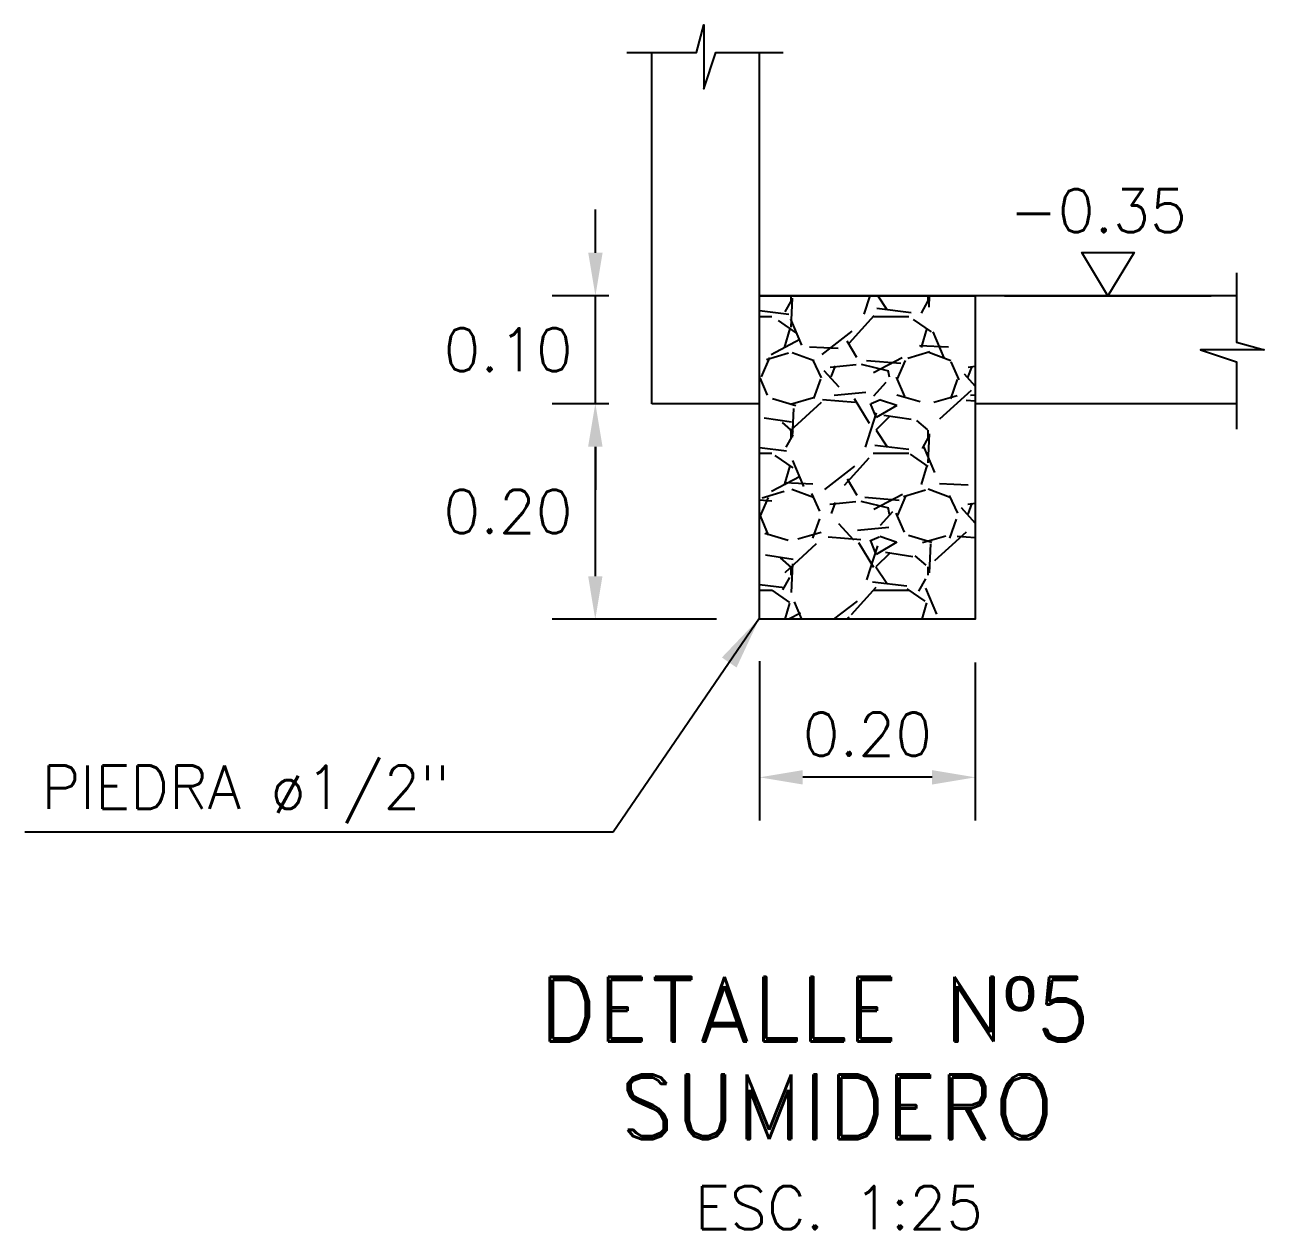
# Model space of a CAD drawing. Header units: metres. Extents: x -90 to 2507, y -28 to 972.
# Drawn here: x 160.536 to 161.686, y 183.313 to 184.43 of the extents above; entities that cross this region are included whole.
import ezdxf
from ezdxf.enums import TextEntityAlignment as Align

# ---------------------------------------------------------------- set-up
doc = ezdxf.new("R2010")
doc.units = ezdxf.units.M
doc.linetypes.add('HIDDEN', pattern=[9.524999999999999, 6.35, -3.175])
for name, color, linetype in [('A-MURO', 6, 'Continuous'), ('A-NIVELES', 7, 'Continuous'), ('C-CASCO-01', 1, 'Continuous'), ('G-acotado', 8, 'Continuous'), ('G-textos-notas', 7, 'Continuous'), ('G-textos-subtitulo', 3, 'Continuous'), ('TUBERIAS', 3, 'Continuous')]:
    doc.layers.add(name, color=color, linetype=linetype)
doc.styles.add('01COTAS', font='romans.shx')
doc.styles.add('20-NOTAS', font='romans.shx', dxfattribs={"height": 0.04})
doc.styles.add('20-SUBTITULO', font='romand.shx', dxfattribs={"height": 0.06})
doc.styles.add('ROMANS', font='romans.shx')
doc.dimstyles.new('DIM-20-CORTE', dxfattribs={"dimscale": 0.02, "dimtxt": 2, "dimasz": 2, "dimexe": 2, "dimexo": 2, "dimgap": 1, "dimtad": 2, "dimtih": 1, "dimtoh": 1, "dimzin": 1, "dimdsep": 46, "dimtxsty": '01COTAS', "dimcen": 25, "dimclrd": 9, "dimclre": 9, "dimclrt": 7, "dimadec": 0, "dimazin": 0, "dimtfac": 1, "dimtmove": 2, "dimatfit": 3, "dimfxl": 1, "dimtolj": 1, "dimtzin": 0, "dimarcsym": 0})
doc.dimstyles.new('DIM-20-PLANTA', dxfattribs={"dimscale": 0.02, "dimtxt": 2, "dimasz": 2, "dimexe": 2, "dimexo": 2, "dimgap": 1, "dimtad": 1, "dimzin": 1, "dimdsep": 46, "dimtxsty": '01COTAS', "dimcen": 25, "dimclrd": 9, "dimclre": 9, "dimclrt": 7, "dimadec": 0, "dimazin": 0, "dimtfac": 1, "dimtmove": 2, "dimatfit": 3, "dimfxl": 1, "dimtolj": 1, "dimtzin": 0, "dimarcsym": 0})
doc.dimstyles.new('DIM-50-PLANTA', dxfattribs={"dimscale": 0.05, "dimtxt": 2, "dimasz": 2, "dimexe": 2, "dimexo": 2, "dimgap": 1, "dimtad": 1, "dimdec": 0, "dimlfac": 1000, "dimtxsty": '01COTAS', "dimcen": 25, "dimclrd": 9, "dimclre": 9, "dimclrt": 7, "dimadec": 0, "dimazin": 0, "dimtfac": 1, "dimtdec": 0, "dimtmove": 2, "dimatfit": 3, "dimfxl": 1, "dimtolj": 1, "dimtzin": 0, "dimarcsym": 0})

# ---------------------------------------------------------------- blocks, each defined once
blk = doc.blocks.new('NIVEL-CORTE')
at = {"color": 1}
blk.add_line((-4.793364749174543, 0), (4.793364749174543, 0), dxfattribs=at)
blk.add_lwpolyline([(0, 0), (-1.217584660165812, 2.013558481207383), (1.217584660165812, 2.013558481207383), (0, 0)])
at = {"style": 'ROMANS'}
blk.add_attdef('+1.50', text='', height=2, dxfattribs=at).set_placement((-0.4502277374540427, 2.953355296951486), align=Align.CENTER)
blk = doc.blocks.new('*D347')
at = {"layer": 'Defpoints', "color": 0, "transparency": 16777216}
for p in [(161.2174400294174, 183.8798018945225), (161.417440029428, 183.8785887643388), (161.2174400294174, 183.7320339458516)]:
    blk.add_point(p, dxfattribs=at)
at = {"layer": 'TUBERIAS', "color": 9, "lineweight": -2, "transparency": 16777216}
for p, q in [((161.2174400294174, 183.8398018945225), (161.2174400294174, 183.6920339458516)), ((161.417440029428, 183.8385887643388), (161.417440029428, 183.6920339458516)), ((161.377440029428, 183.7320339458516), (161.2574400294174, 183.7320339458516))]:
    blk.add_line(p, q, dxfattribs=at)
at = {"layer": 'TUBERIAS', "color": 9, "transparency": 16777216}
for points in [[(161.2574400294174, 183.7387006125183), (161.2574400294174, 183.725367279185), (161.2174400294174, 183.7320339458516)], [(161.377440029428, 183.7387006125183), (161.377440029428, 183.725367279185), (161.417440029428, 183.7320339458516)]]:
    blk.add_solid(points, dxfattribs=at)
at = {"layer": 'TUBERIAS', "color": 7, "transparency": 16777216, "insert": (161.3174400294228, 183.7720339458516), "char_height": 0.04, "attachment_point": 5, "style": '01COTAS'}
blk.add_mtext('\\A1;0.20', dxfattribs=at)
blk = doc.blocks.new('*D557')
at = {"layer": 'Defpoints', "color": 0, "transparency": 16777216}
for p in [(161.1174400294175, 184.0785887643388), (161.0649892951967, 183.8785887643388), (161.2174400294281, 183.8785887643388)]:
    blk.add_point(p, dxfattribs=at)
at = {"layer": 'G-acotado', "color": 9, "lineweight": -2, "transparency": 16777216}
for p, q in [((161.0774400294175, 184.0785887643388), (161.0249892951967, 184.0785887643388)), ((161.0649892951967, 184.0385887643388), (161.0649892951967, 183.9185887643388)), ((161.1774400294281, 183.8785887643388), (161.0249892951967, 183.8785887643388))]:
    blk.add_line(p, q, dxfattribs=at)
at = {"layer": 'G-acotado', "color": 9, "transparency": 16777216}
for points in [[(161.05832262853, 184.0385887643388), (161.0716559618633, 184.0385887643388), (161.0649892951967, 184.0785887643388)], [(161.05832262853, 183.9185887643388), (161.0716559618633, 183.9185887643388), (161.0649892951967, 183.8785887643388)]]:
    blk.add_solid(points, dxfattribs=at)
at = {"layer": 'G-acotado', "color": 7, "transparency": 16777216, "insert": (160.9840369142443, 183.9785887643388), "char_height": 0.04, "attachment_point": 5, "style": '01COTAS'}
blk.add_mtext('\\A1;0.20', dxfattribs=at)
blk = doc.blocks.new('*D348')
at = {"layer": 'Defpoints', "color": 0, "transparency": 16777216}
for p in [(161.0650793852869, 184.1785887643388), (161.1174400294176, 184.1785887643388), (161.1174400294175, 184.0785887643388)]:
    blk.add_point(p, dxfattribs=at)
at = {"layer": 'G-acotado', "color": 9, "lineweight": -2, "transparency": 16777216}
for p, q in [((161.0650793852869, 184.2185887643388), (161.0650793852869, 184.2585887643388)), ((161.0774400294176, 184.1785887643388), (161.0250793852869, 184.1785887643388)), ((161.0650793852869, 184.0785887643388), (161.0650793852869, 184.1785887643388)), ((161.0774400294175, 184.0785887643388), (161.0250793852869, 184.0785887643388)), ((161.0650793852869, 184.0385887643388), (161.0650793852869, 183.9985887643388))]:
    blk.add_line(p, q, dxfattribs=at)
at = {"layer": 'G-acotado', "color": 9, "transparency": 16777216}
for points in [[(161.0584127186202, 184.2185887643388), (161.0717460519535, 184.2185887643388), (161.0650793852869, 184.1785887643388)], [(161.0584127186202, 184.0385887643388), (161.0717460519535, 184.0385887643388), (161.0650793852869, 184.0785887643388)]]:
    blk.add_solid(points, dxfattribs=at)
at = {"layer": 'G-acotado', "color": 7, "transparency": 16777216, "insert": (160.9841270043345, 184.1285887643387), "char_height": 0.04, "attachment_point": 5, "style": '01COTAS'}
blk.add_mtext('\\A1;0.10', dxfattribs=at)
blk = doc.blocks.new('*D195')
at = {"layer": 'Defpoints', "color": 0, "transparency": 16777216}
for p in [(161.2174400294174, 183.8798018945225), (161.417440029428, 183.8785887643388), (161.2174400294174, 183.7320339458516)]:
    blk.add_point(p, dxfattribs=at)
at = {"layer": 'G-acotado', "color": 9, "lineweight": -2, "transparency": 16777216}
for p, q in [((161.2174400294174, 183.8398018945225), (161.2174400294174, 183.6920339458516)), ((161.417440029428, 183.8385887643388), (161.417440029428, 183.6920339458516)), ((161.377440029428, 183.7320339458516), (161.2574400294174, 183.7320339458516))]:
    blk.add_line(p, q, dxfattribs=at)
at = {"layer": 'G-acotado', "color": 9, "transparency": 16777216}
for points in [[(161.2574400294174, 183.7387006125183), (161.2574400294174, 183.725367279185), (161.2174400294174, 183.7320339458516)], [(161.377440029428, 183.7387006125183), (161.377440029428, 183.725367279185), (161.417440029428, 183.7320339458516)]]:
    blk.add_solid(points, dxfattribs=at)
at = {"layer": 'G-acotado', "color": 7, "transparency": 16777216, "insert": (161.3174400294228, 183.7720339458516), "char_height": 0.04, "attachment_point": 5, "style": '01COTAS'}
blk.add_mtext('\\A1;0.20', dxfattribs=at)
blk = doc.blocks.new('*D505')
at = {"layer": 'Defpoints', "color": 0, "transparency": 16777216}
for p in [(161.1174400294175, 184.0785887643388), (161.0649892951967, 183.8785887643388), (161.2174400294281, 183.8785887643388)]:
    blk.add_point(p, dxfattribs=at)
at = {"layer": 'G-acotado', "color": 9, "lineweight": -2, "transparency": 16777216}
for p, q in [((161.0774400294175, 184.0785887643388), (161.0249892951967, 184.0785887643388)), ((161.0649892951967, 184.0385887643388), (161.0649892951967, 183.9185887643388)), ((161.1774400294281, 183.8785887643388), (161.0249892951967, 183.8785887643388))]:
    blk.add_line(p, q, dxfattribs=at)
at = {"layer": 'G-acotado', "color": 9, "transparency": 16777216}
for points in [[(161.05832262853, 184.0385887643388), (161.0716559618634, 184.0385887643388), (161.0649892951967, 184.0785887643388)], [(161.05832262853, 183.9185887643388), (161.0716559618634, 183.9185887643388), (161.0649892951967, 183.8785887643388)]]:
    blk.add_solid(points, dxfattribs=at)
at = {"layer": 'G-acotado', "color": 7, "transparency": 16777216, "insert": (160.9840369142443, 183.9785887643388), "char_height": 0.04, "attachment_point": 5, "style": '01COTAS'}
blk.add_mtext('\\A1;0.20', dxfattribs=at)
blk = doc.blocks.new('*D196')
at = {"layer": 'Defpoints', "color": 0, "transparency": 16777216}
for p in [(161.0650793852869, 184.1785887643388), (161.1174400294176, 184.1785887643388), (161.1174400294175, 184.0785887643388)]:
    blk.add_point(p, dxfattribs=at)
at = {"layer": 'G-acotado', "color": 9, "lineweight": -2, "transparency": 16777216}
for p, q in [((161.0650793852869, 184.2185887643388), (161.0650793852869, 184.2585887643388)), ((161.0774400294176, 184.1785887643388), (161.0250793852869, 184.1785887643388)), ((161.0650793852869, 184.0785887643388), (161.0650793852869, 184.1785887643388)), ((161.0774400294175, 184.0785887643388), (161.0250793852869, 184.0785887643388)), ((161.0650793852869, 184.0385887643388), (161.0650793852869, 183.9985887643388))]:
    blk.add_line(p, q, dxfattribs=at)
at = {"layer": 'G-acotado', "color": 9, "transparency": 16777216}
for points in [[(161.0584127186202, 184.2185887643388), (161.0717460519536, 184.2185887643388), (161.0650793852869, 184.1785887643388)], [(161.0584127186202, 184.0385887643388), (161.0717460519536, 184.0385887643388), (161.0650793852869, 184.0785887643388)]]:
    blk.add_solid(points, dxfattribs=at)
at = {"layer": 'G-acotado', "color": 7, "transparency": 16777216, "insert": (160.9841270043345, 184.1285887643387), "char_height": 0.04, "attachment_point": 5, "style": '01COTAS'}
blk.add_mtext('\\A1;0.10', dxfattribs=at)

msp = doc.modelspace()

# ---------------------------------------------------------------- hatches: boundary and pattern name
h = msp.add_hatch()
h.set_pattern_fill('GRAVEL', color=8, scale=0.005)
h.set_pattern_definition([(228.0127875, (39.9252598906144, -16.55840192910006), (-1.01600000007979, -1.142999999929089), [0.017086072, -1.69152418197825]), (184.969741, (39.91382989061441, -16.57110192910008), (1.523999999397025, 0.1270000072348962), [0.02932023599999994, -2.902702444676193]), (132.5104471, (39.88461989061437, -16.57364192910006), (1.270000000536375, -1.396999999512298), [0.020674076, -2.046736139705]), (267.273689, (39.8350898906144, -16.60539192910008), (0.1270000002659863, 2.539999999986656), [0.02670022599999995, -2.643321871286893]), (292.83365418, (39.83381989061439, -16.63206192910008), (-0.6350000000531705, 1.523999999977773), [0.02618168499999995, -2.591990387267193]), (357.2736889999999, (39.84397989061438, -16.65619192910006), (-2.539999999986656, 0.1270000002659864), [0.02670022599999995, -2.643321871286893]), (37.69424047, (39.8706498906144, -16.65746192910007), (-1.650999999926795, -1.270000000095021), [0.03530968299999999, -3.495655765712351]), (72.25532837, (39.8985898906144, -16.63587192910006), (0.8890000002389645, 2.793999999923943), [0.033335976, -3.30026283009525]), (121.42956562, (39.90874989061439, -16.60412192910007), (-1.016000000144156, 1.650999999911301), [0.02679065, -2.652277284935601]), (175.2363583, (39.89477989061439, -16.58126192910007), (1.396999999979976, -0.1270000002194628), [0.03058566399999995, -1.498696847499996]), (222.3974378, (39.8642998906144, -16.57872192910006), (-1.523999999951233, -1.3970000000532), [0.03955389600000001, -3.91583862560885]), (138.81407483, (39.9608198906144, -16.60666192910006), (-0.8889999999466754, 0.7620000000619591), [0.013500227, -1.3365282912172]), (171.4692344, (39.95065989061439, -16.59777192910008), (1.651000000044483, -0.2539999997118672), [0.025684099, -2.542731949852]), (225, (39.9252598906144, -16.59396192910006), (-1.776356839400251e-17, -0.127000000000012), [0.017960467, -0.1616446554214]), (203.19859051, (39.91636989061439, -16.57872192910006), (0.6350000000173045, 0.2539999999554667), [0.009672065999999972, -0.9575311184446981]), (291.80140949, (39.90747989061441, -16.58253192910007), (-0.1270000000265748, 0.3809999999911436), [0.013678281, -0.6702376495]), (30.96375653, (39.91255989061438, -16.59523192910007), (0.3810000000093192, 0.2539999999860563), [0.02221598299999995, -0.7183149076454983]), (161.56505118, (39.9316098906144, -16.58380192910008), (0.2540000000066291, -0.1269999999866877), [0.016064357, -0.3855449058414]), (16.389540334, (39.83381989061439, -16.58253192910007), (1.270000000000007, 0.3810000000000122), [0.0225044, -2.22794133362695]), (70.34617594, (39.8554098906144, -16.57618192910007), (-0.5080000000464657, -1.396999999983521), [0.018879947, -1.86911078391]), (293.19859051, (39.9316098906144, -16.55840192910006), (-0.2539999999556631, 0.6350000000177642), [0.01934400499999995, -0.9478591794446981]), (343.6104596700001, (39.9392298906144, -16.57618192910007), (-1.270000000026615, 0.380999999911143), [0.02250439999999995, -2.227941333626993]), (339.44395478, (39.83381989061439, -16.66127192910005), (-0.6349999999999931, 0.2540000000000105), [0.02170175999999994, -1.063386715655297]), (294.7751406, (39.85413989061439, -16.66889192910006), (-0.6350000007558465, 1.396999999656363), [0.018183606, -1.800179669036]), (66.80140949, (39.9328798906144, -16.68540192910007), (0.2539999999601149, 0.6350000000159651), [0.019344005, -0.9478591794446999]), (17.35402464, (39.94049989061438, -16.66762192910008), (-1.650999999967151, -0.5080000001066232), [0.02128913700000001, -2.10761879901]), (69.44395478, (39.8706498906144, -16.68540192910007), (-0.254000000004423, -0.6349999999982316), [0.01085088, -1.0742375956553]), (101.309932474, (39.9252598906144, -16.68540192910007), (-0.12700000000002, 0.5080000000000184), [0.00647573, -0.6410997482263001]), (165.963756532, (39.92398989061439, -16.67905192910007), (0.3809999999999756, -0.1269999999999933), [0.026181685, -0.49745272945345]), (186.00900596, (39.8985898906144, -16.67270192910007), (1.269999999993269, 0.1270000000664677), [0.02426334999999994, -2.402068243166843]), (303.69006753, (39.91255989061438, -16.60666192910006), (-0.1270000000176484, 0.2539999999911851), [0.018316194, -0.439588817984]), (353.15722659, (39.92271989061439, -16.62190192910006), (2.159000000013284, -0.2539999998869697), [0.031977838, -3.16580045325155]), (60.9453959, (39.9544698906144, -16.62571192910008), (-0.5080000000139843, -0.8889999999920127), [0.013075412, -1.2944696159055]), (90, (39.9608198906144, -16.61428192910006), (-0.127, 0.127), [0.00762, -0.11938]), (120.25643716, (39.89604989061439, -16.66889192910006), (0.5079999999378583, -0.8890000000354898), [0.017643348, -1.74669703866]), (48.01278749999999, (39.88715989061438, -16.65365192910008), (1.016000000083767, 1.14299999992551), [0.034172144, -1.67443810997825]), (0, (39.91001989061439, -16.62825192910006), (0.127, 0.127), [0.03302, -0.09398]), (325.3048465, (39.94303989061439, -16.62825192910006), (1.270000000481077, -0.8889999993127289), [0.020080478, -1.987965836207]), (254.0546040999999, (39.9595498906144, -16.63968192910008), (-0.1269999999911278, -0.5080000000022373), [0.018491454, -0.9060825019386001]), (207.64597536, (39.9544698906144, -16.65746192910007), (-2.413000000088668, -1.269999999831538), [0.03010725499999994, -2.980623221146893]), (175.42607874, (39.92779989061438, -16.67143192910007), (-1.650999999999941, 0.1269999999999739), [0.031851473, -3.153292322812])])
h.paths.add_polyline_path([(161.217440029428, 184.1785887643387), (161.417440029428, 184.1785887643387), (161.417440029428, 183.8785887643388), (161.217440029428, 183.8785887643388)])
h = msp.add_hatch()
h.set_pattern_fill('GRAVEL', color=8, scale=0.005)
h.set_pattern_definition([(228.0127875, (39.9252598906144, -16.55840192910006), (-1.01600000007979, -1.142999999929089), [0.017086072, -1.69152418197825]), (184.969741, (39.91382989061441, -16.57110192910008), (1.523999999397025, 0.1270000072348962), [0.02932023599999994, -2.902702444676192]), (132.5104471, (39.88461989061437, -16.57364192910006), (1.270000000536375, -1.396999999512298), [0.020674076, -2.046736139705]), (267.273689, (39.8350898906144, -16.60539192910008), (0.1270000002659863, 2.539999999986656), [0.02670022599999994, -2.643321871286892]), (292.83365418, (39.83381989061439, -16.63206192910008), (-0.6350000000531705, 1.523999999977773), [0.02618168499999994, -2.591990387267192]), (357.2736889999999, (39.84397989061438, -16.65619192910006), (-2.539999999986656, 0.1270000002659864), [0.02670022599999994, -2.643321871286892]), (37.69424047, (39.8706498906144, -16.65746192910007), (-1.650999999926795, -1.270000000095021), [0.03530968299999999, -3.495655765712351]), (72.25532837, (39.8985898906144, -16.63587192910006), (0.8890000002389645, 2.793999999923943), [0.033335976, -3.30026283009525]), (121.42956562, (39.90874989061439, -16.60412192910007), (-1.016000000144156, 1.650999999911301), [0.02679065, -2.652277284935601]), (175.2363583, (39.89477989061439, -16.58126192910007), (1.396999999979976, -0.1270000002194628), [0.03058566399999994, -1.498696847499996]), (222.3974378, (39.8642998906144, -16.57872192910006), (-1.523999999951233, -1.3970000000532), [0.03955389600000001, -3.91583862560885]), (138.81407483, (39.9608198906144, -16.60666192910006), (-0.8889999999466754, 0.7620000000619591), [0.013500227, -1.3365282912172]), (171.4692344, (39.95065989061439, -16.59777192910008), (1.651000000044483, -0.2539999997118672), [0.025684099, -2.542731949852]), (225, (39.9252598906144, -16.59396192910006), (-1.776356839400251e-17, -0.127000000000012), [0.017960467, -0.1616446554214]), (203.19859051, (39.91636989061439, -16.57872192910006), (0.6350000000173045, 0.2539999999554667), [0.009672065999999969, -0.9575311184446978]), (291.80140949, (39.90747989061441, -16.58253192910007), (-0.1270000000265748, 0.3809999999911436), [0.013678281, -0.6702376495]), (30.96375653, (39.91255989061438, -16.59523192910007), (0.3810000000093192, 0.2539999999860563), [0.02221598299999994, -0.7183149076454981]), (161.56505118, (39.9316098906144, -16.58380192910008), (0.2540000000066291, -0.1269999999866877), [0.016064357, -0.3855449058414]), (16.389540334, (39.83381989061439, -16.58253192910007), (1.270000000000007, 0.3810000000000122), [0.0225044, -2.22794133362695]), (70.34617594, (39.8554098906144, -16.57618192910007), (-0.5080000000464657, -1.396999999983521), [0.018879947, -1.86911078391]), (293.19859051, (39.9316098906144, -16.55840192910006), (-0.2539999999556631, 0.6350000000177642), [0.01934400499999994, -0.9478591794446979]), (343.6104596700001, (39.9392298906144, -16.57618192910007), (-1.270000000026615, 0.380999999911143), [0.02250439999999994, -2.227941333626992]), (339.44395478, (39.83381989061439, -16.66127192910005), (-0.6349999999999931, 0.2540000000000105), [0.02170175999999993, -1.063386715655296]), (294.7751406, (39.85413989061439, -16.66889192910006), (-0.6350000007558465, 1.396999999656363), [0.018183606, -1.800179669036]), (66.80140949, (39.9328798906144, -16.68540192910007), (0.2539999999601149, 0.6350000000159651), [0.019344005, -0.9478591794446999]), (17.35402464, (39.94049989061438, -16.66762192910008), (-1.650999999967151, -0.5080000001066232), [0.02128913700000001, -2.10761879901]), (69.44395478, (39.8706498906144, -16.68540192910007), (-0.254000000004423, -0.6349999999982316), [0.01085088, -1.0742375956553]), (101.309932474, (39.9252598906144, -16.68540192910007), (-0.12700000000002, 0.5080000000000184), [0.00647573, -0.6410997482263001]), (165.963756532, (39.92398989061439, -16.67905192910007), (0.3809999999999756, -0.1269999999999933), [0.026181685, -0.49745272945345]), (186.00900596, (39.8985898906144, -16.67270192910007), (1.269999999993269, 0.1270000000664677), [0.02426334999999994, -2.402068243166842]), (303.69006753, (39.91255989061438, -16.60666192910006), (-0.1270000000176484, 0.2539999999911851), [0.018316194, -0.439588817984]), (353.15722659, (39.92271989061439, -16.62190192910006), (2.159000000013284, -0.2539999998869697), [0.031977838, -3.16580045325155]), (60.9453959, (39.9544698906144, -16.62571192910008), (-0.5080000000139843, -0.8889999999920127), [0.013075412, -1.2944696159055]), (90, (39.9608198906144, -16.61428192910006), (-0.127, 0.127), [0.00762, -0.11938]), (120.25643716, (39.89604989061439, -16.66889192910006), (0.5079999999378583, -0.8890000000354898), [0.017643348, -1.74669703866]), (48.01278749999999, (39.88715989061438, -16.65365192910008), (1.016000000083767, 1.14299999992551), [0.034172144, -1.67443810997825]), (0, (39.91001989061439, -16.62825192910006), (0.127, 0.127), [0.03302, -0.09398]), (325.3048465, (39.94303989061439, -16.62825192910006), (1.270000000481077, -0.8889999993127289), [0.020080478, -1.987965836207]), (254.0546040999999, (39.9595498906144, -16.63968192910008), (-0.1269999999911278, -0.5080000000022373), [0.018491454, -0.9060825019386001]), (207.64597536, (39.9544698906144, -16.65746192910007), (-2.413000000088668, -1.269999999831538), [0.03010725499999994, -2.980623221146892]), (175.42607874, (39.92779989061438, -16.67143192910007), (-1.650999999999941, 0.1269999999999739), [0.031851473, -3.153292322812])])
h.paths.add_polyline_path([(161.217440029428, 184.1785887643387), (161.417440029428, 184.1785887643387), (161.417440029428, 183.8785887643388), (161.217440029428, 183.8785887643388)])

# ---------------------------------------------------------------- linework, layer by layer
at = {"layer": 'A-MURO', "color": 1, "ltscale": 0.18}
msp.add_line((161.2174400294174, 184.1785887643387), (161.2174400294174, 184.4042396468192), dxfattribs=at)
msp.add_line((161.2174400294174, 184.1785887643387), (161.2174400294174, 184.4042396468192), dxfattribs=at)
for points in [[(161.0943652163792, 184.4042396468192), (161.1587379984695, 184.4042396468192), (161.1658192318669, 184.4299974253586), (161.1658192318669, 184.370755047923), (161.1767626806115, 184.4042396468192), (161.2392043550282, 184.4042396468192)], [(161.0943652163792, 184.4042396468192), (161.1587379984695, 184.4042396468192), (161.1658192318669, 184.4299974253586), (161.1658192318669, 184.370755047923), (161.1767626806115, 184.4042396468192), (161.2392043550282, 184.4042396468192)], [(161.1174400294174, 184.0785887643387), (161.1174400294174, 184.4042396468192)], [(161.1174400294174, 184.0785887643387), (161.1174400294174, 184.4042396468192)], [(161.6597697087044, 184.1999233478612), (161.6597697087044, 184.1355505657708), (161.6855274872438, 184.1284693323734), (161.6262851098082, 184.1284693323734), (161.6597697087044, 184.1175258836289), (161.6597697087044, 184.0550842092121)], [(161.6597697087044, 184.1999233478612), (161.6597697087044, 184.1355505657708), (161.6855274872438, 184.1284693323734), (161.6262851098082, 184.1284693323734), (161.6597697087044, 184.1175258836289), (161.6597697087044, 184.0550842092121)], [(161.6597697087044, 184.1785887643387), (161.2174400294174, 184.1785887643387)], [(161.6597697087044, 184.1785887643387), (161.2174400294174, 184.1785887643387)], [(161.217440029428, 184.0785887643387), (161.1174400294174, 184.0785887643387)], [(161.217440029428, 184.0785887643387), (161.1174400294174, 184.0785887643387)], [(161.6597697087044, 184.0785887643387), (161.417440029428, 184.0785887643387)], [(161.6597697087044, 184.0785887643387), (161.417440029428, 184.0785887643387)]]:
    msp.add_lwpolyline(points, dxfattribs=at)
at = {"layer": 'C-CASCO-01'}
msp.add_lwpolyline([(161.217440029428, 184.1785887643387), (161.417440029428, 184.1785887643387), (161.417440029428, 183.8785887643388), (161.217440029428, 183.8785887643388)], close=True, dxfattribs=at)
msp.add_lwpolyline([(161.217440029428, 184.1785887643387), (161.417440029428, 184.1785887643387), (161.417440029428, 183.8785887643388), (161.217440029428, 183.8785887643388)], close=True, dxfattribs=at)

# ---------------------------------------------------------------- block references
at = {"layer": 'A-NIVELES', "xscale": 0.02, "yscale": 0.02, "zscale": 0.02}
msp.add_blockref('NIVEL-CORTE', (161.5406049653575, 184.1785887643387), dxfattribs=at).add_auto_attribs({'+1.50': '-0.35'})
msp.add_blockref('NIVEL-CORTE', (161.5406049653575, 184.1785887643387), dxfattribs=at).add_auto_attribs({'+1.50': '-0.35'})

# ---------------------------------------------------------------- texts
at = {"layer": 'A-NIVELES', "linetype": 'HIDDEN', "lineweight": 13, "ltscale": 0.5, "insert": (160.5511855074038, 183.7428750406954), "char_height": 0.04, "attachment_point": 1, "style": '01COTAS'}
msp.add_mtext_dynamic_manual_height_columns('\\A1;PIEDRA ø1/2" ', width=0.9120025289876718, gutter_width=10, heights=[0], dxfattribs=at)
msp.add_mtext_dynamic_manual_height_columns('\\A1;PIEDRA ø1/2" ', width=0.9120025289876718, gutter_width=10, heights=[0], dxfattribs=at)
at = {"layer": 'G-textos-notas', "style": '20-NOTAS'}
msp.add_text('ESC. 1:25', height=0.04000000000000001, dxfattribs=at).set_placement((161.2910812217178, 183.3329178215818), align=Align.MIDDLE)
msp.add_text('ESC. 1:25', height=0.04000000000000001, dxfattribs=at).set_placement((161.2910812217178, 183.3329178215818), align=Align.MIDDLE)
at = {"layer": 'G-textos-subtitulo', "style": '20-SUBTITULO'}
for s, p in [('DETALLE Nº5 ', (161.2892179679189, 183.5174596897539)), ('DETALLE Nº5 ', (161.2892179679189, 183.5174596897539)), ('SUMIDERO', (161.2892179679189, 183.4264449740593)), ('SUMIDERO', (161.2892179679189, 183.4264449740593))]:
    msp.add_text(s, height=0.06, dxfattribs=at).set_placement(p, align=Align.MIDDLE)

# ---------------------------------------------------------------- dimensions: what is measured, and where the dimension line sits
at = {"layer": 'G-acotado'}
for base, p2, picture, middle in [((161.0650793852869, 184.1785887643388), (161.1174400294175, 184.1785887643387), '*D348', (160.9841270043345, 184.1285887643387)), ((161.0650793852869, 184.1785887643388), (161.1174400294175, 184.1785887643387), '*D196', (160.9841270043345, 184.1285887643387)), ((161.0649892951967, 183.8785887643388), (161.217440029428, 183.8785887643388), '*D557', (160.9840369142443, 183.9785887643388)), ((161.0649892951967, 183.8785887643388), (161.217440029428, 183.8785887643388), '*D505', (160.9840369142443, 183.9785887643388))]:
    dim = msp.add_linear_dim(base=base, p1=(161.1174400294174, 184.0785887643387), p2=p2, angle=90, dimstyle='DIM-20-CORTE', dxfattribs=at)
    dim.commit()
    dim.dimension.update_dxf_attribs({"geometry": picture, "text_midpoint": middle})
dim = msp.add_linear_dim(base=(161.2174400294174, 183.7320339458516), p1=(161.417440029428, 183.8785887643388), p2=(161.2174400294174, 183.8798018945225), dimstyle='DIM-20-PLANTA', dxfattribs=at)
dim.commit()
dim.dimension.update_dxf_attribs({"geometry": '*D195', "text_midpoint": (161.3174400294228, 183.7720339458516)})
at = {"layer": 'TUBERIAS'}
dim = msp.add_linear_dim(base=(161.2174400294174, 183.7320339458516), p1=(161.417440029428, 183.8785887643388), p2=(161.2174400294174, 183.8798018945225), dimstyle='DIM-20-PLANTA', dxfattribs=at)
dim.commit()
dim.dimension.update_dxf_attribs({"geometry": '*D347', "text_midpoint": (161.3174400294228, 183.7720339458516)})

# ---------------------------------------------------------------- leaders
at = {"layer": 'G-textos-notas'}
msp.add_leader([(161.2174400294174, 183.8798018945225), (161.0816406207383, 183.6810998937977), (160.5357337207267, 183.6810998937977)], dimstyle='DIM-50-PLANTA', override={"dimasz": 1, "dimtad": 0, "dimcen": 1.393144907654869}, dxfattribs=at)
msp.add_leader([(161.2174400294174, 183.8798018945225), (161.0816406207383, 183.6810998937977), (160.5357337207267, 183.6810998937977)], dimstyle='DIM-50-PLANTA', override={"dimasz": 1, "dimtad": 0, "dimcen": 1.393144907654869}, dxfattribs=at)

doc.saveas('drawing.dxf')
